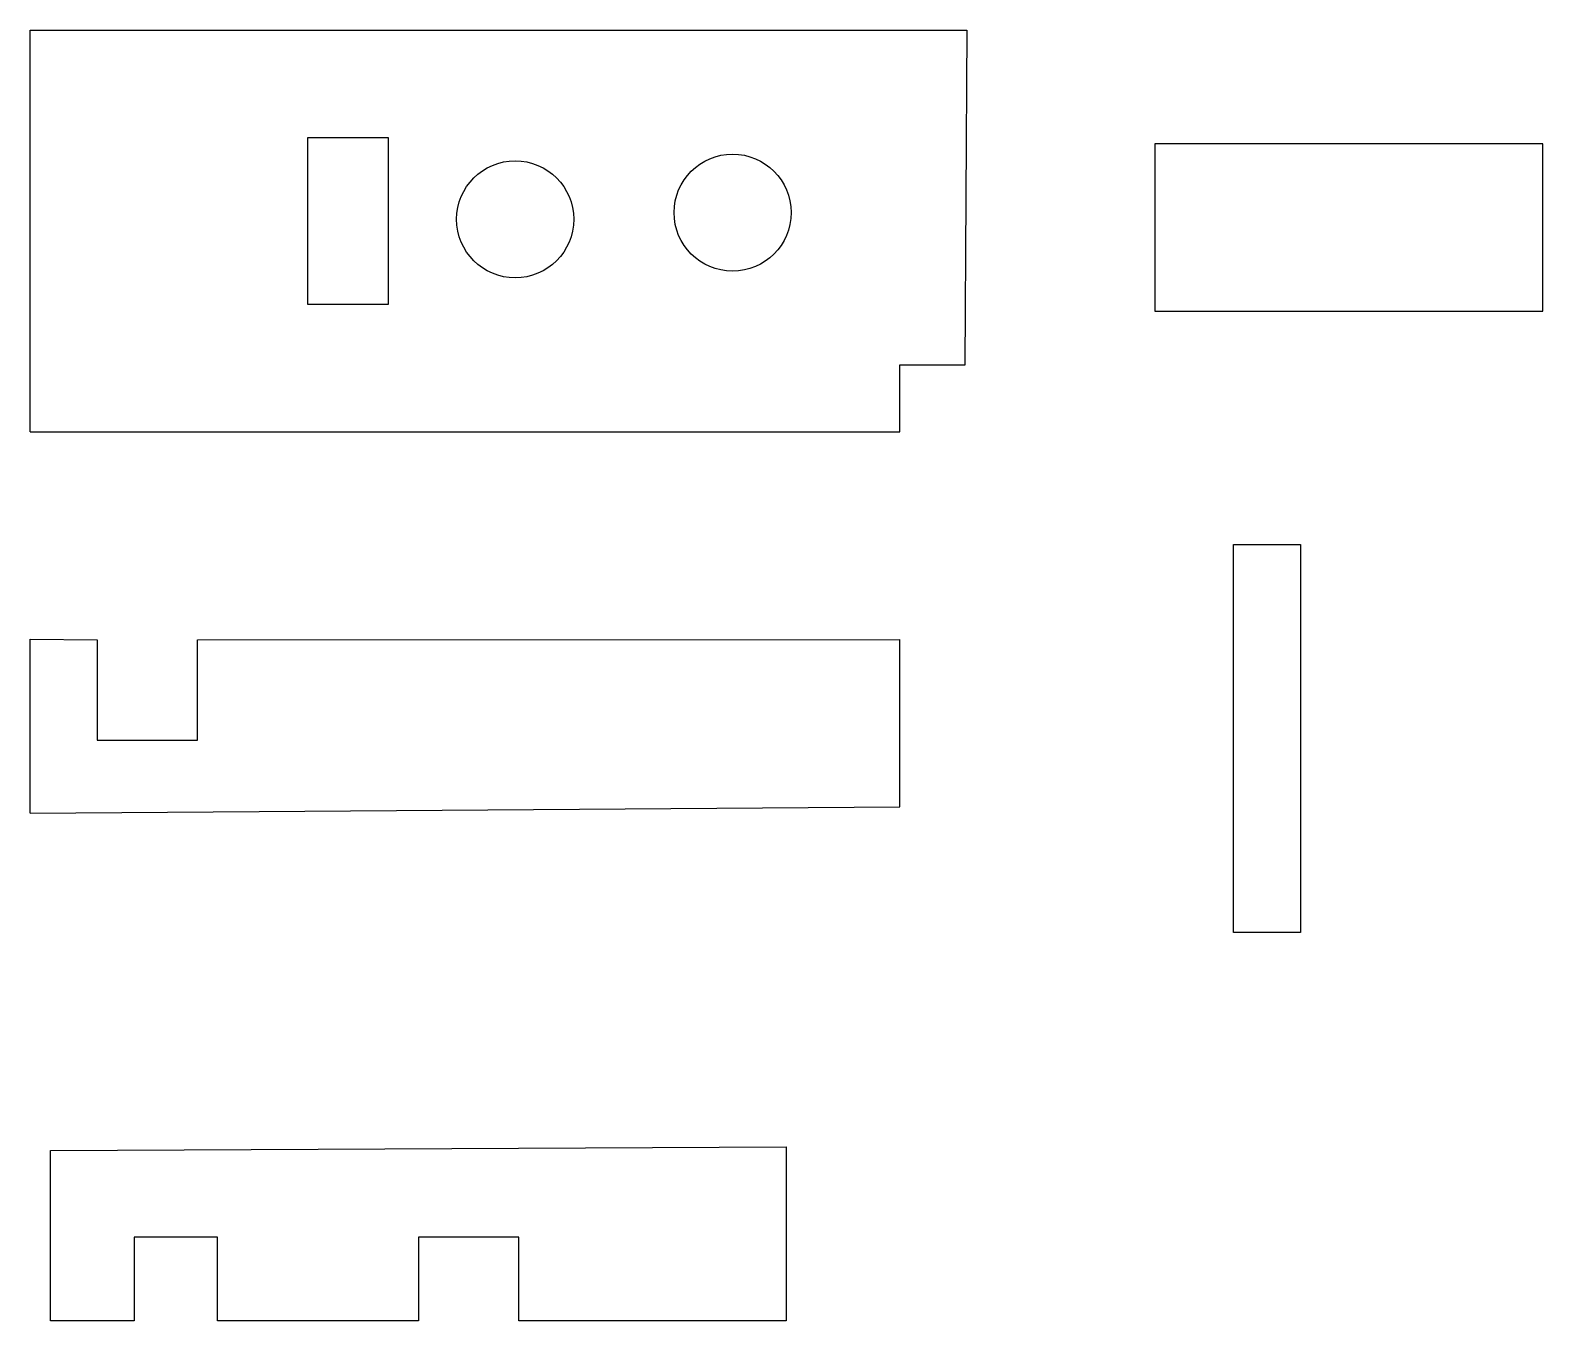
# Model space of a CAD drawing. Header units: millimetres. Extents: x 1511 to 1964, y 2347 to 2733.
import ezdxf

# ---------------------------------------------------------------- set-up
doc = ezdxf.new("R2010")
doc.units = ezdxf.units.MM

msp = doc.modelspace()

# ---------------------------------------------------------------- linework, layer by layer
for p, q in [((1511.28, 2612.91), (1511.28, 2732.91)), ((1511.28, 2732.91), (1791.28, 2732.91)), ((1791.28, 2732.91), (1790.73, 2632.91)), ((1847.52, 2698.96), (1847.52, 2648.96)), ((1963.52, 2698.96), (1847.52, 2698.96)), ((1963.52, 2648.96), (1963.52, 2698.96)), ((1847.52, 2648.96), (1963.52, 2648.96)), ((1771.28, 2612.91), (1771.28, 2632.91)), ((1771.28, 2632.91), (1790.79, 2632.91)), ((1511.28, 2612.91), (1771.28, 2612.91)), ((1871.1, 2579.24), (1891.1, 2579.24)), ((1871.1, 2463.24), (1871.1, 2579.24)), ((1891.1, 2579.24), (1891.1, 2463.24)), ((1511.28, 2498.88), (1511.28, 2550.88)), ((1511.28, 2550.88), (1531.28, 2550.77)), ((1531.28, 2550.77), (1531.28, 2520.77)), ((1561.28, 2550.77), (1771.28, 2550.78)), ((1561.28, 2520.77), (1561.28, 2550.77)), ((1771.28, 2500.78), (1771.28, 2550.78)), ((1531.28, 2520.77), (1561.28, 2520.77)), ((1511.28, 2498.88), (1771.28, 2500.78)), ((1891.1, 2463.24), (1871.1, 2463.24)), ((1517.32, 2398.13), (1737.32, 2399.23)), ((1517.32, 2347.23), (1517.32, 2398.13)), ((1737.32, 2399.23), (1737.32, 2347.23)), ((1567.32, 2372.23), (1542.32, 2372.23)), ((1542.32, 2372.23), (1542.32, 2347.23)), ((1567.32, 2347.23), (1567.32, 2372.23)), ((1657.32, 2372.23), (1627.32, 2372.23)), ((1627.32, 2372.23), (1627.32, 2347.23)), ((1657.32, 2347.23), (1657.32, 2372.23)), ((1542.32, 2347.23), (1517.32, 2347.23)), ((1627.32, 2347.23), (1567.32, 2347.23)), ((1737.32, 2347.23), (1657.32, 2347.23))]:
    msp.add_line(p, q)
msp.add_lwpolyline([(1594.28, 2700.91), (1618.28, 2700.91), (1618.28, 2650.91), (1594.28, 2650.91)], close=True)
for centre in [(1721.28, 2678.41), (1656.28, 2676.41)]:
    msp.add_circle(centre, 17.5)

doc.saveas('drawing.dxf')
